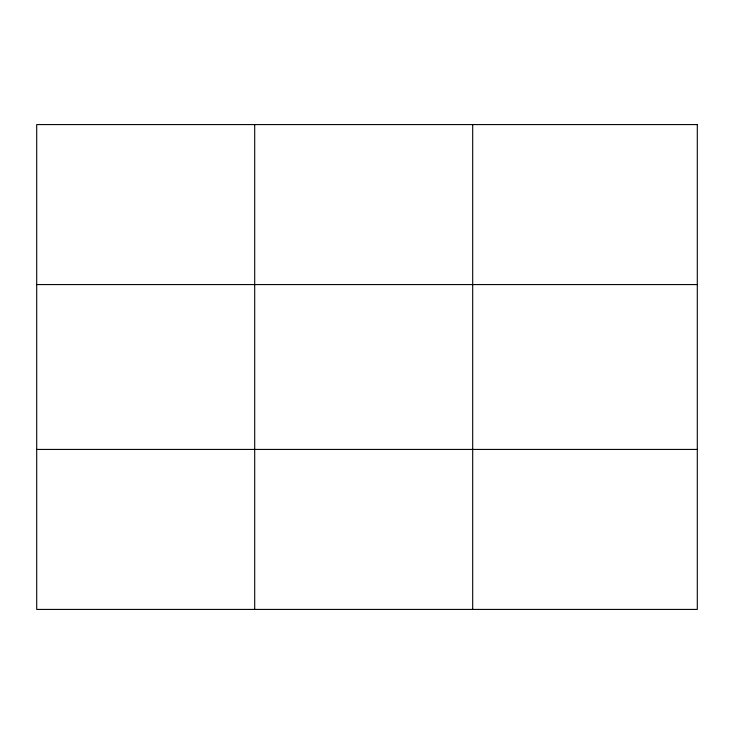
<?xml version="1.0" encoding="UTF-8"?>
<svg xmlns="http://www.w3.org/2000/svg" width="734" height="734" viewBox="0 0 734 734"><rect width="100%" height="100%" fill="white"/><g stroke="black" fill="none" stroke-linecap="round" stroke-linejoin="round"><path stroke-width="1.1" d="M254.698 609.422L254.698 124.578M472.696 609.422L472.696 124.578M36.7 284.572L697.3 284.572M36.7 449.428L697.3 449.428M697.3 124.578L697.3 609.422L36.7 609.422L36.7 124.578L697.3 124.578"/></g></svg>
